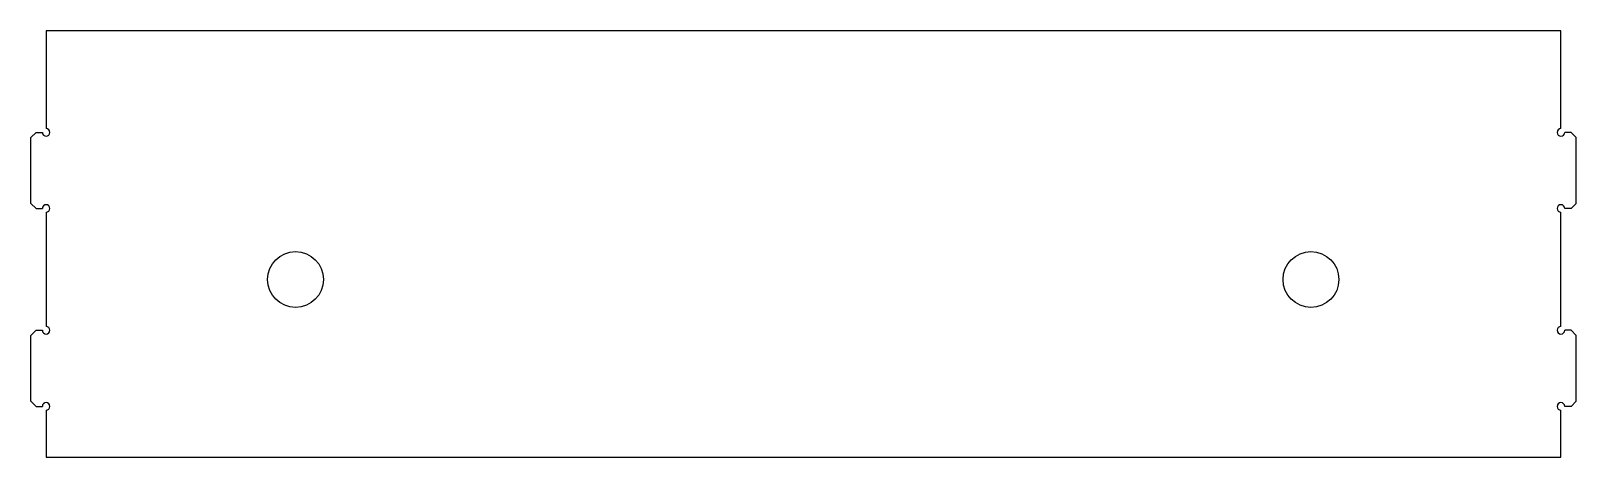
# Model space of a CAD drawing. Extents: x 182 to 487, y 318 to 402.
import ezdxf

# ---------------------------------------------------------------- set-up
doc = ezdxf.new("R2010")
doc.units = 0
doc.linetypes.add('SLD-CONTINUA', pattern=[0])
doc.layers.get('0').update_dxf_attribs({"linetype": 'CONTINUOUS'})

msp = doc.modelspace()

# ---------------------------------------------------------------- linework, layer by layer
at = {"color": 7, "linetype": 'SLD-CONTINUA'}
for p, q in [((483.66, 401.66), (185.16, 401.66)), ((185.16, 401.66), (185.16, 382.41)), ((483.66, 382.41), (483.66, 401.66)), ((183.16, 381.66), (182.16, 380.66)), ((182.16, 367.66), (182.16, 380.66)), ((183.16, 381.66), (184.41, 381.66)), ((485.66, 381.66), (484.41, 381.66)), ((486.66, 380.66), (485.66, 381.66)), ((486.66, 367.66), (486.66, 380.66)), ((182.16, 367.66), (183.16, 366.66)), ((183.16, 366.66), (184.41, 366.66)), ((185.16, 365.91), (185.16, 343.41)), ((483.66, 343.41), (483.66, 365.91)), ((485.66, 366.66), (484.41, 366.66)), ((485.66, 366.66), (486.66, 367.66)), ((183.16, 342.66), (182.16, 341.66)), ((182.16, 328.66), (182.16, 341.66)), ((183.16, 342.66), (184.41, 342.66)), ((485.66, 342.66), (484.41, 342.66)), ((486.66, 341.66), (485.66, 342.66)), ((486.66, 328.66), (486.66, 341.66)), ((182.16, 328.66), (183.16, 327.66)), ((183.16, 327.66), (184.41, 327.66)), ((185.16, 326.91), (185.16, 317.66)), ((483.66, 317.66), (483.66, 326.91)), ((485.66, 327.66), (484.41, 327.66)), ((485.66, 327.66), (486.66, 328.66)), ((185.16, 317.66), (483.66, 317.66))]:
    msp.add_line(p, q, dxfattribs=at)
for centre in [(234.31, 352.66), (434.41, 352.66)]:
    msp.add_circle(centre, 5.5, dxfattribs=at)
for centre, start, end in [((185.16, 381.66), 180, 90), ((483.66, 381.66), 90, 360), ((185.16, 366.66), 270, 180), ((483.66, 366.66), 0, 270), ((185.16, 342.66), 180, 90), ((483.66, 342.66), 90, 0), ((185.16, 327.66), 270, 180), ((483.66, 327.66), 0, 270)]:
    msp.add_arc(centre, 0.75, start, end, dxfattribs=at)

doc.saveas('drawing.dxf')
